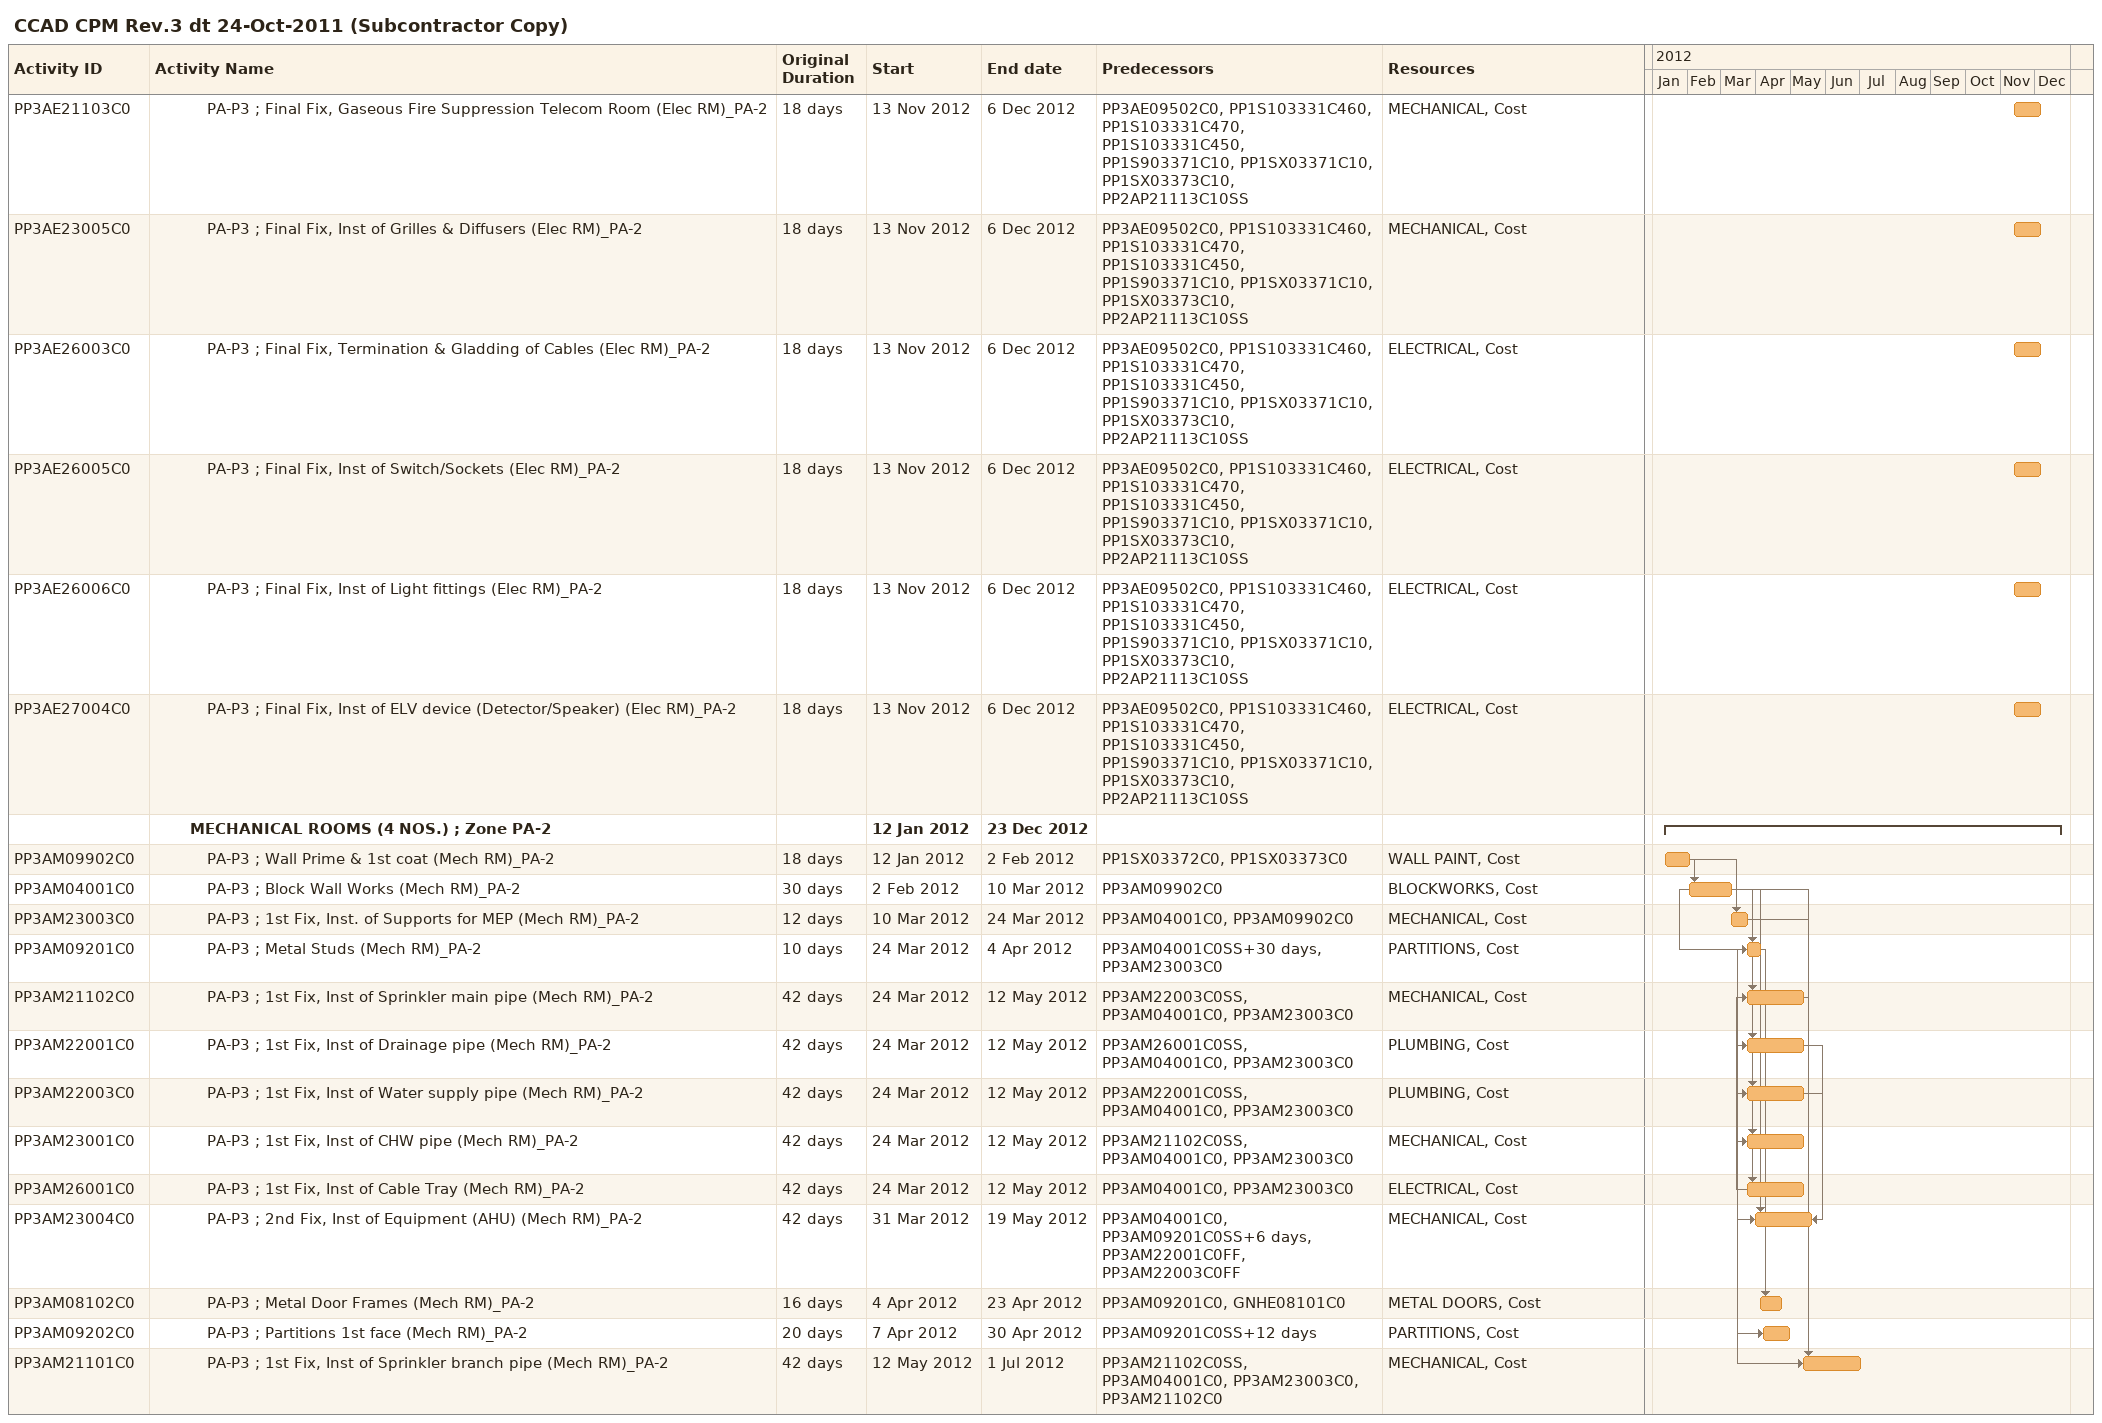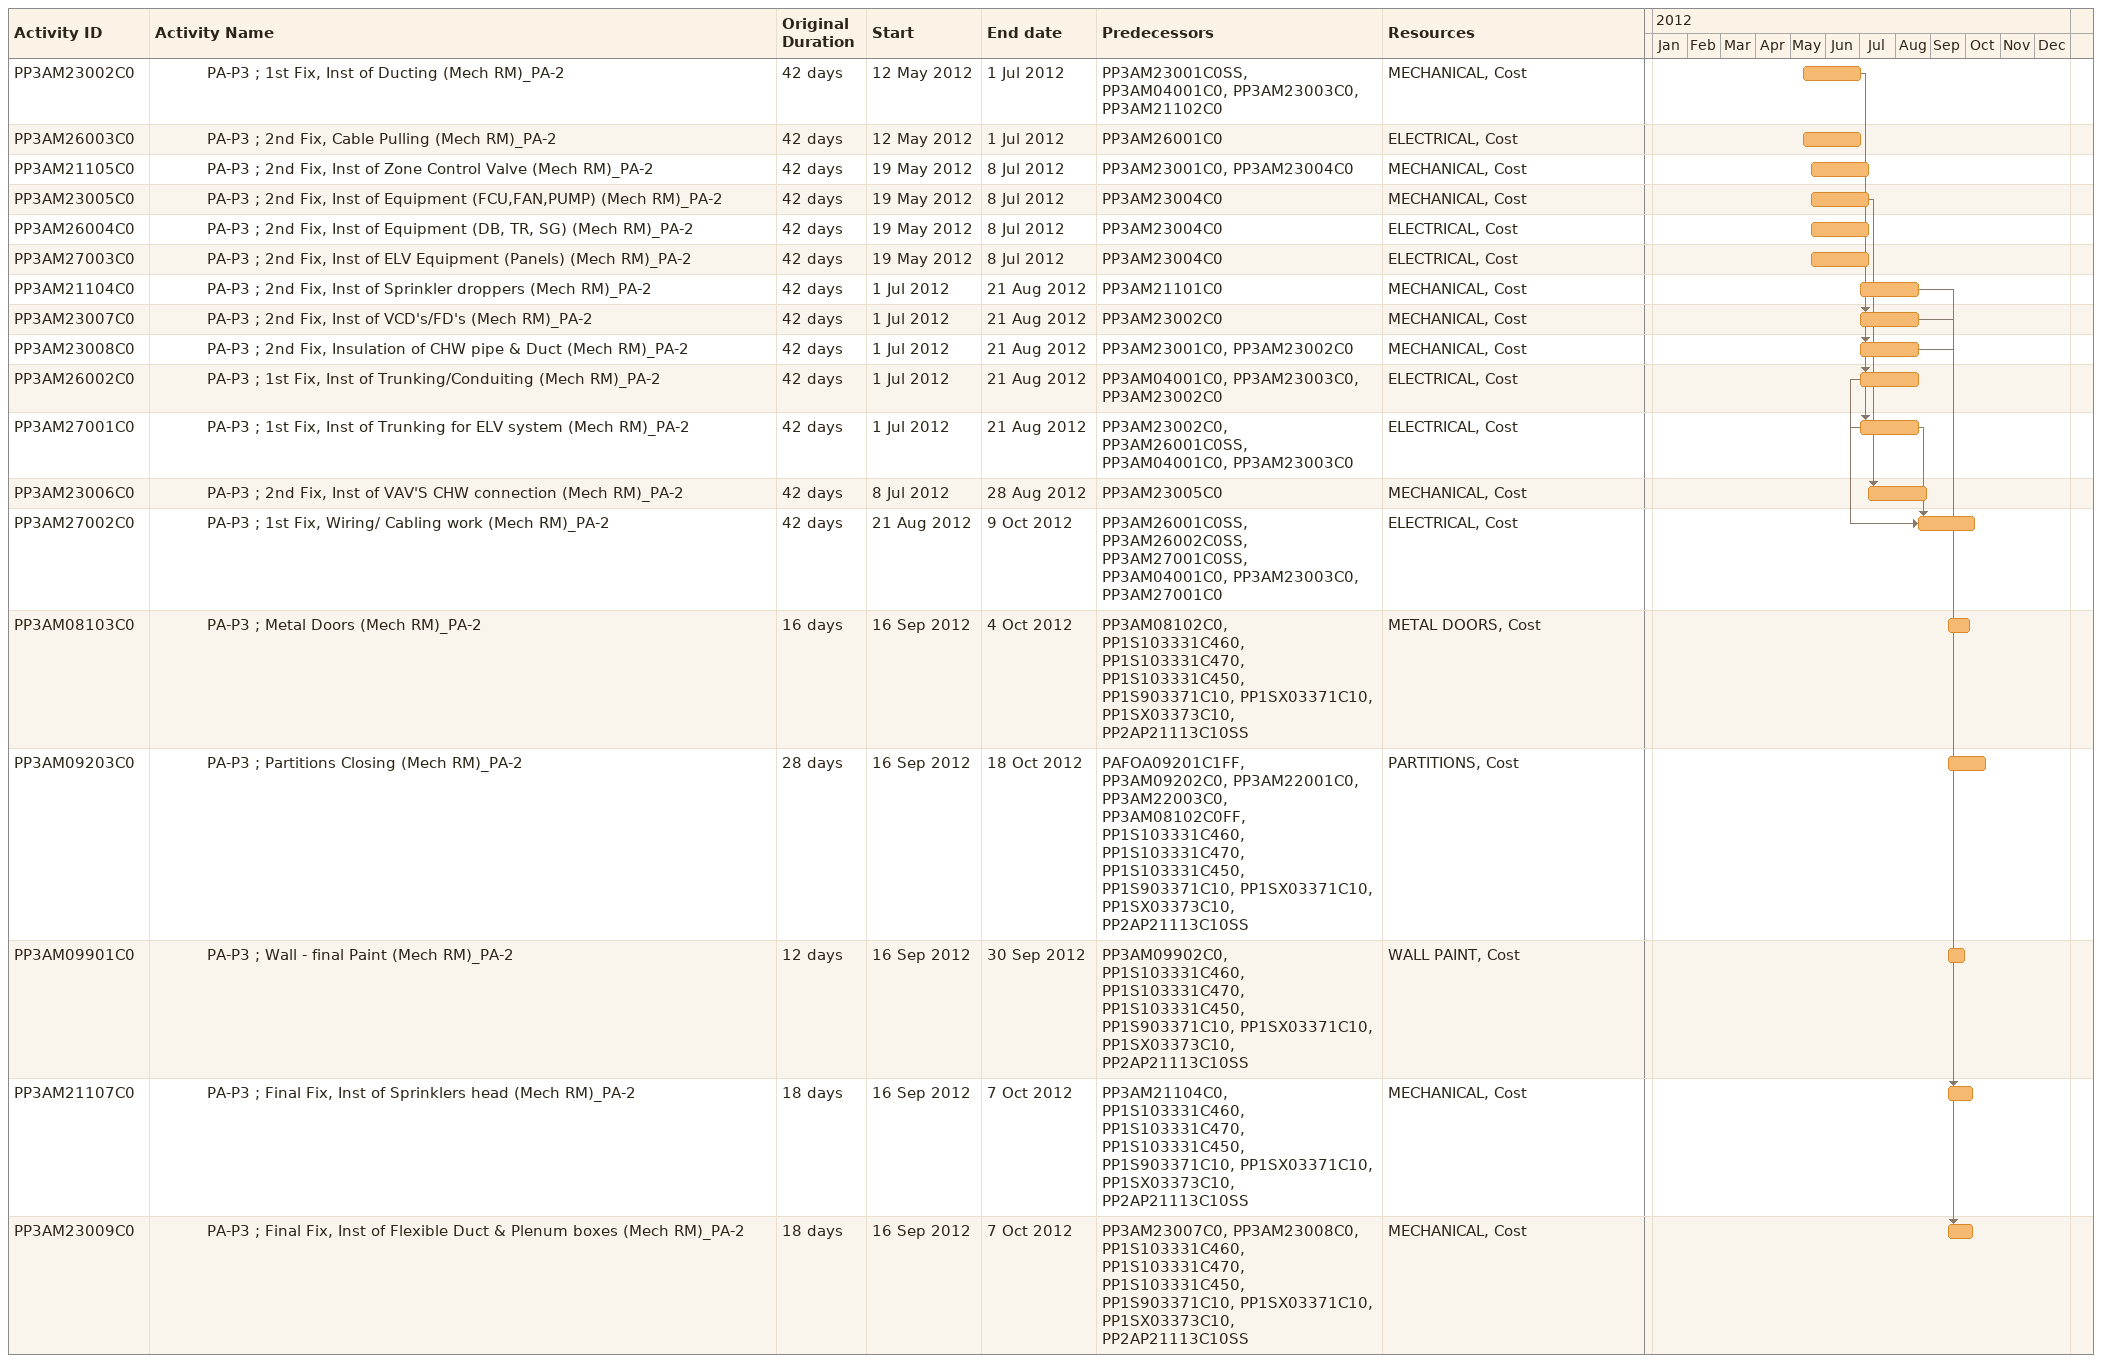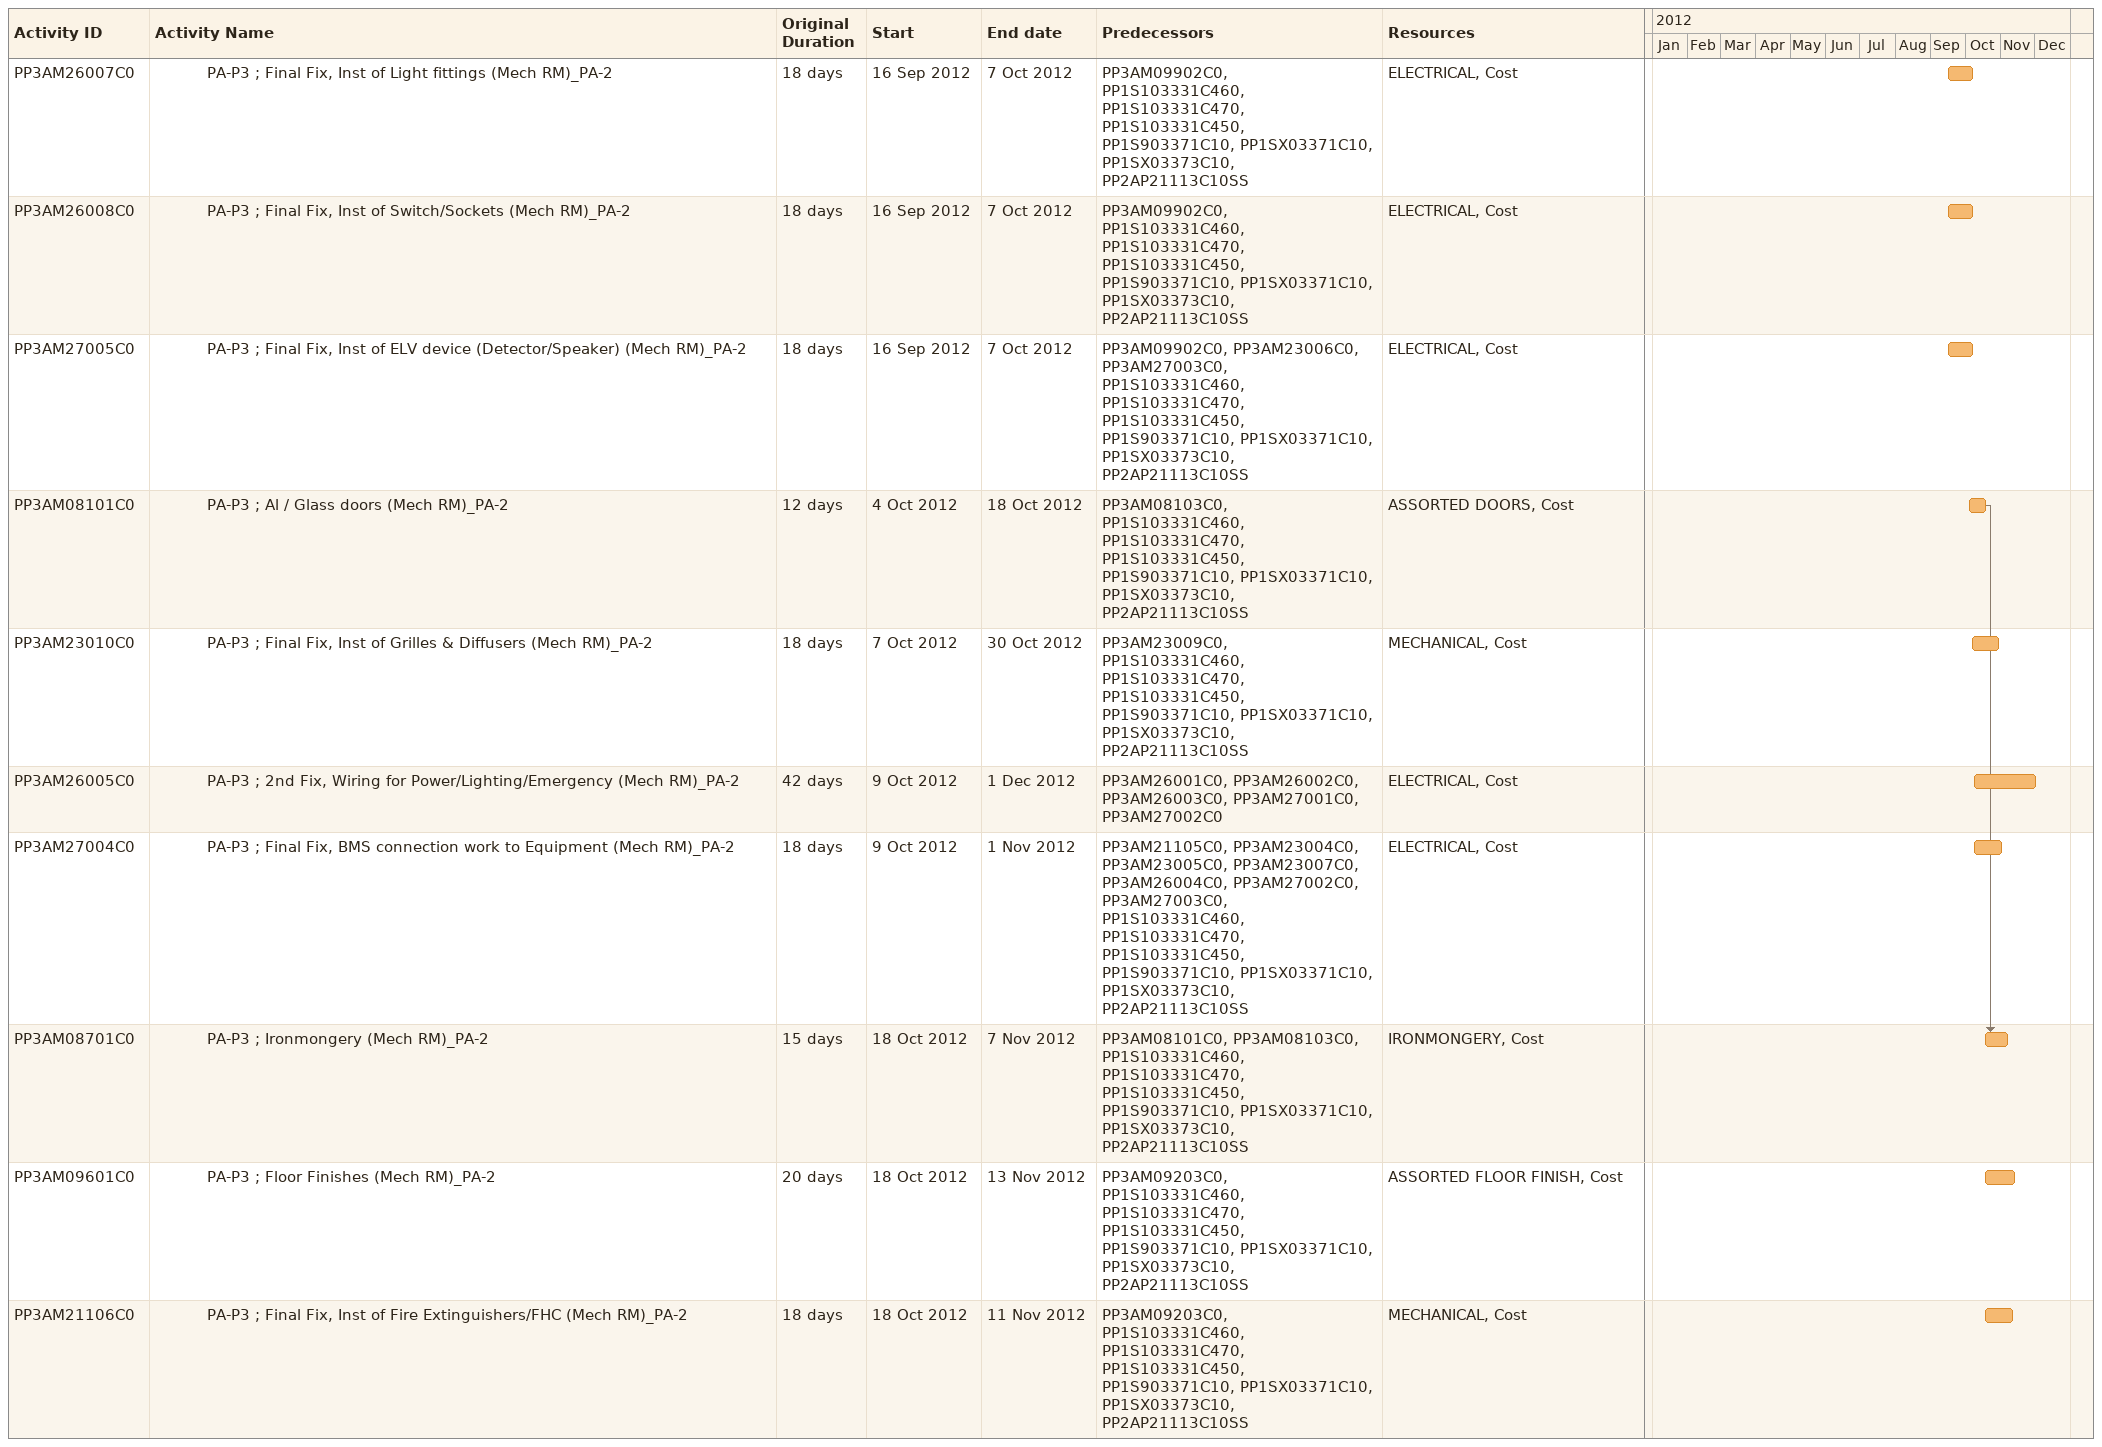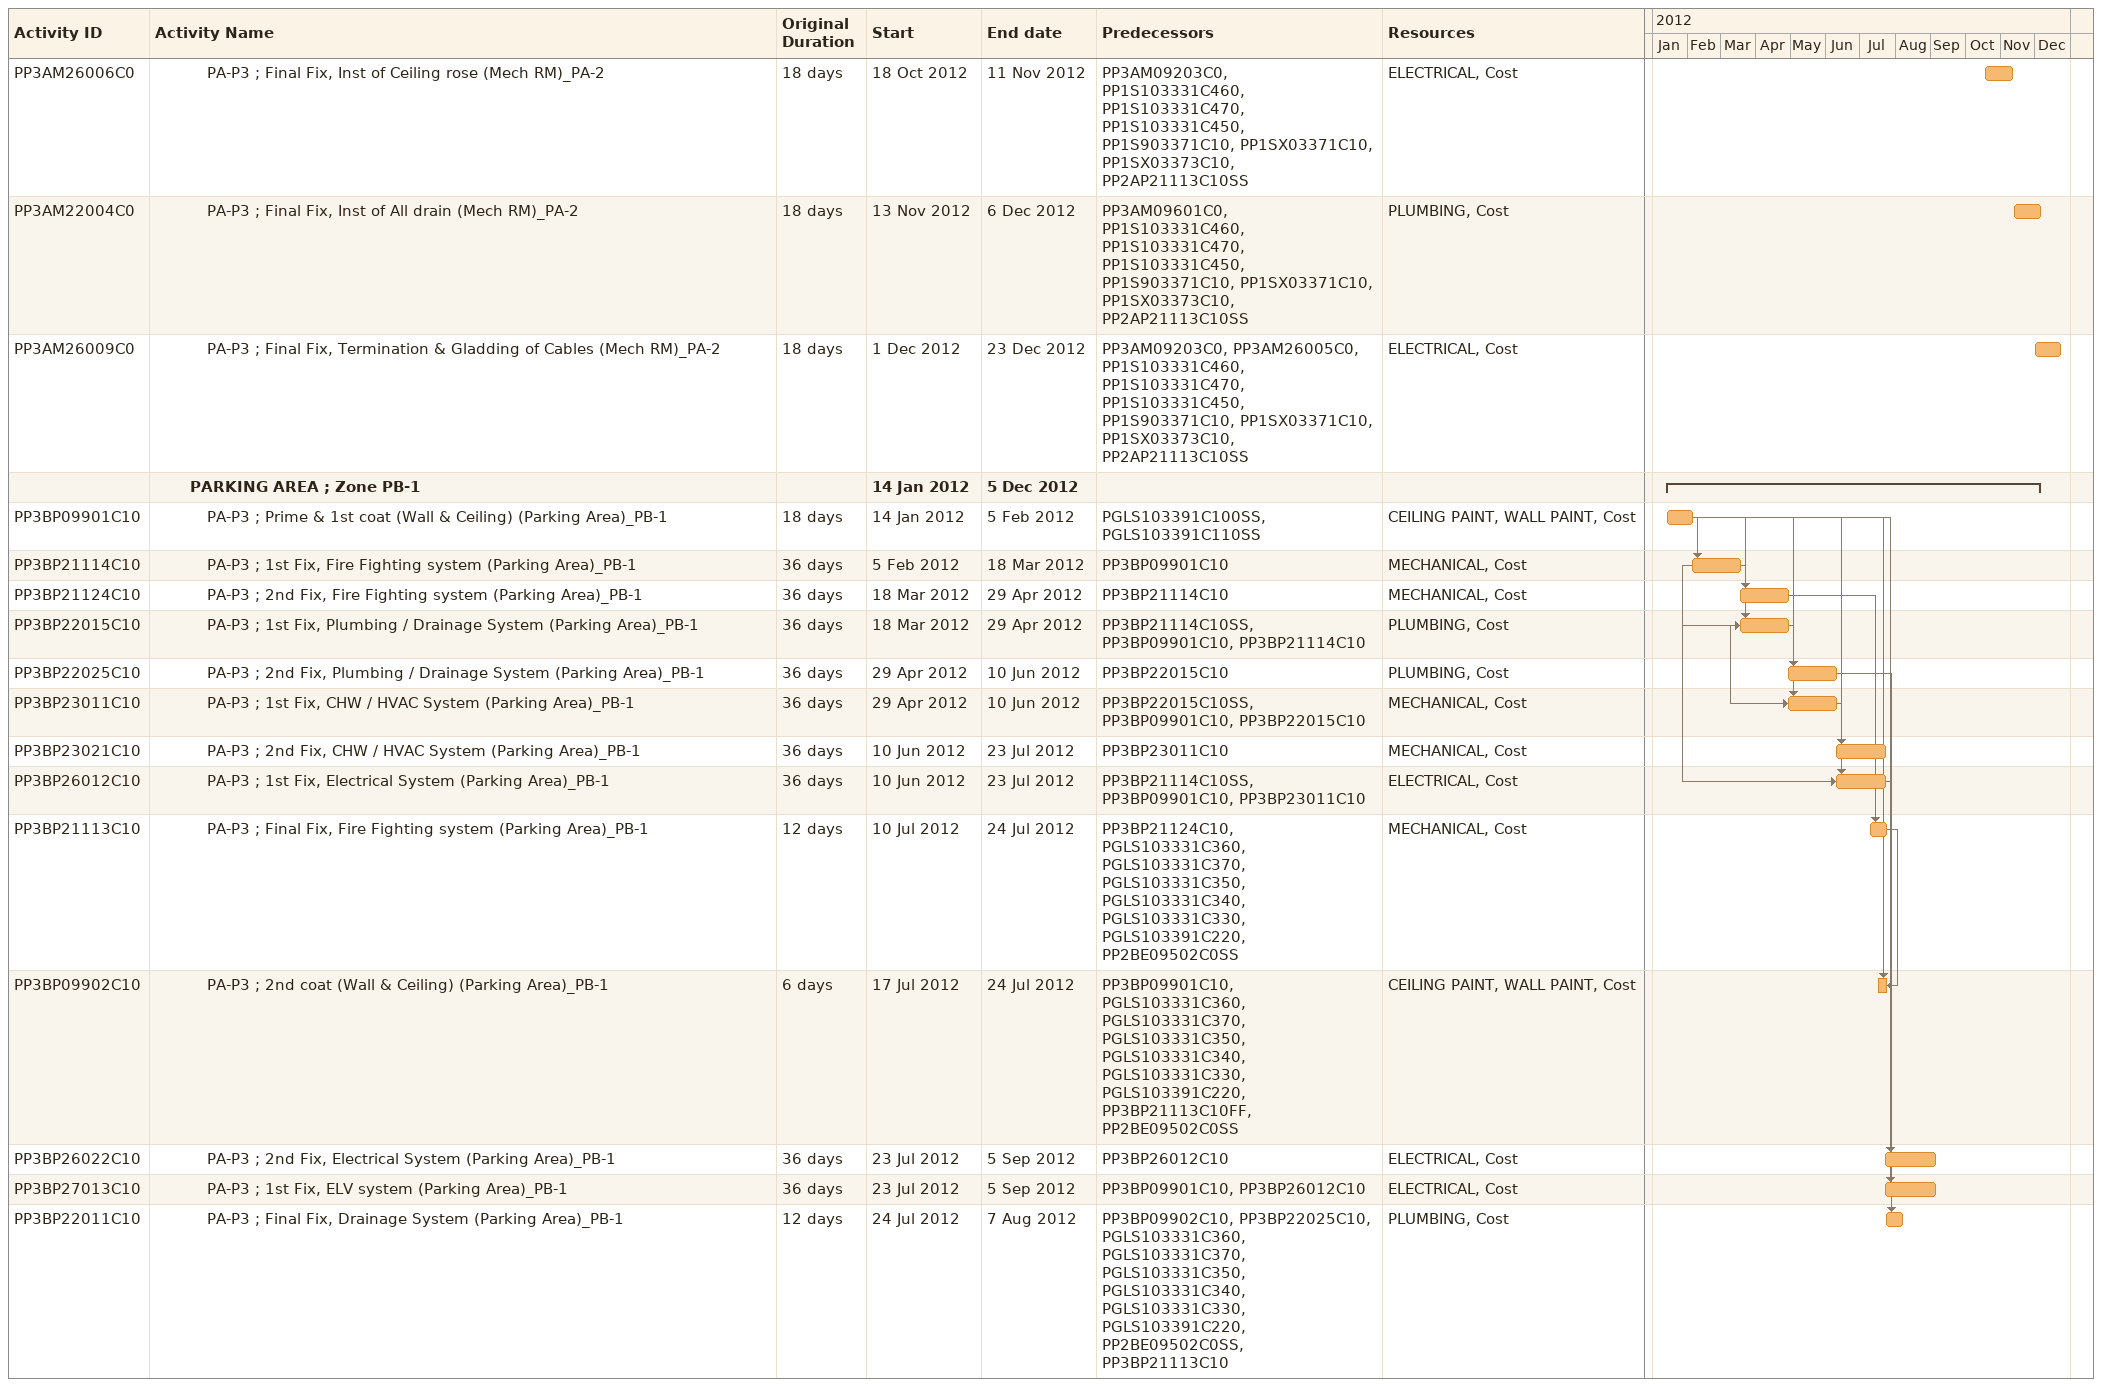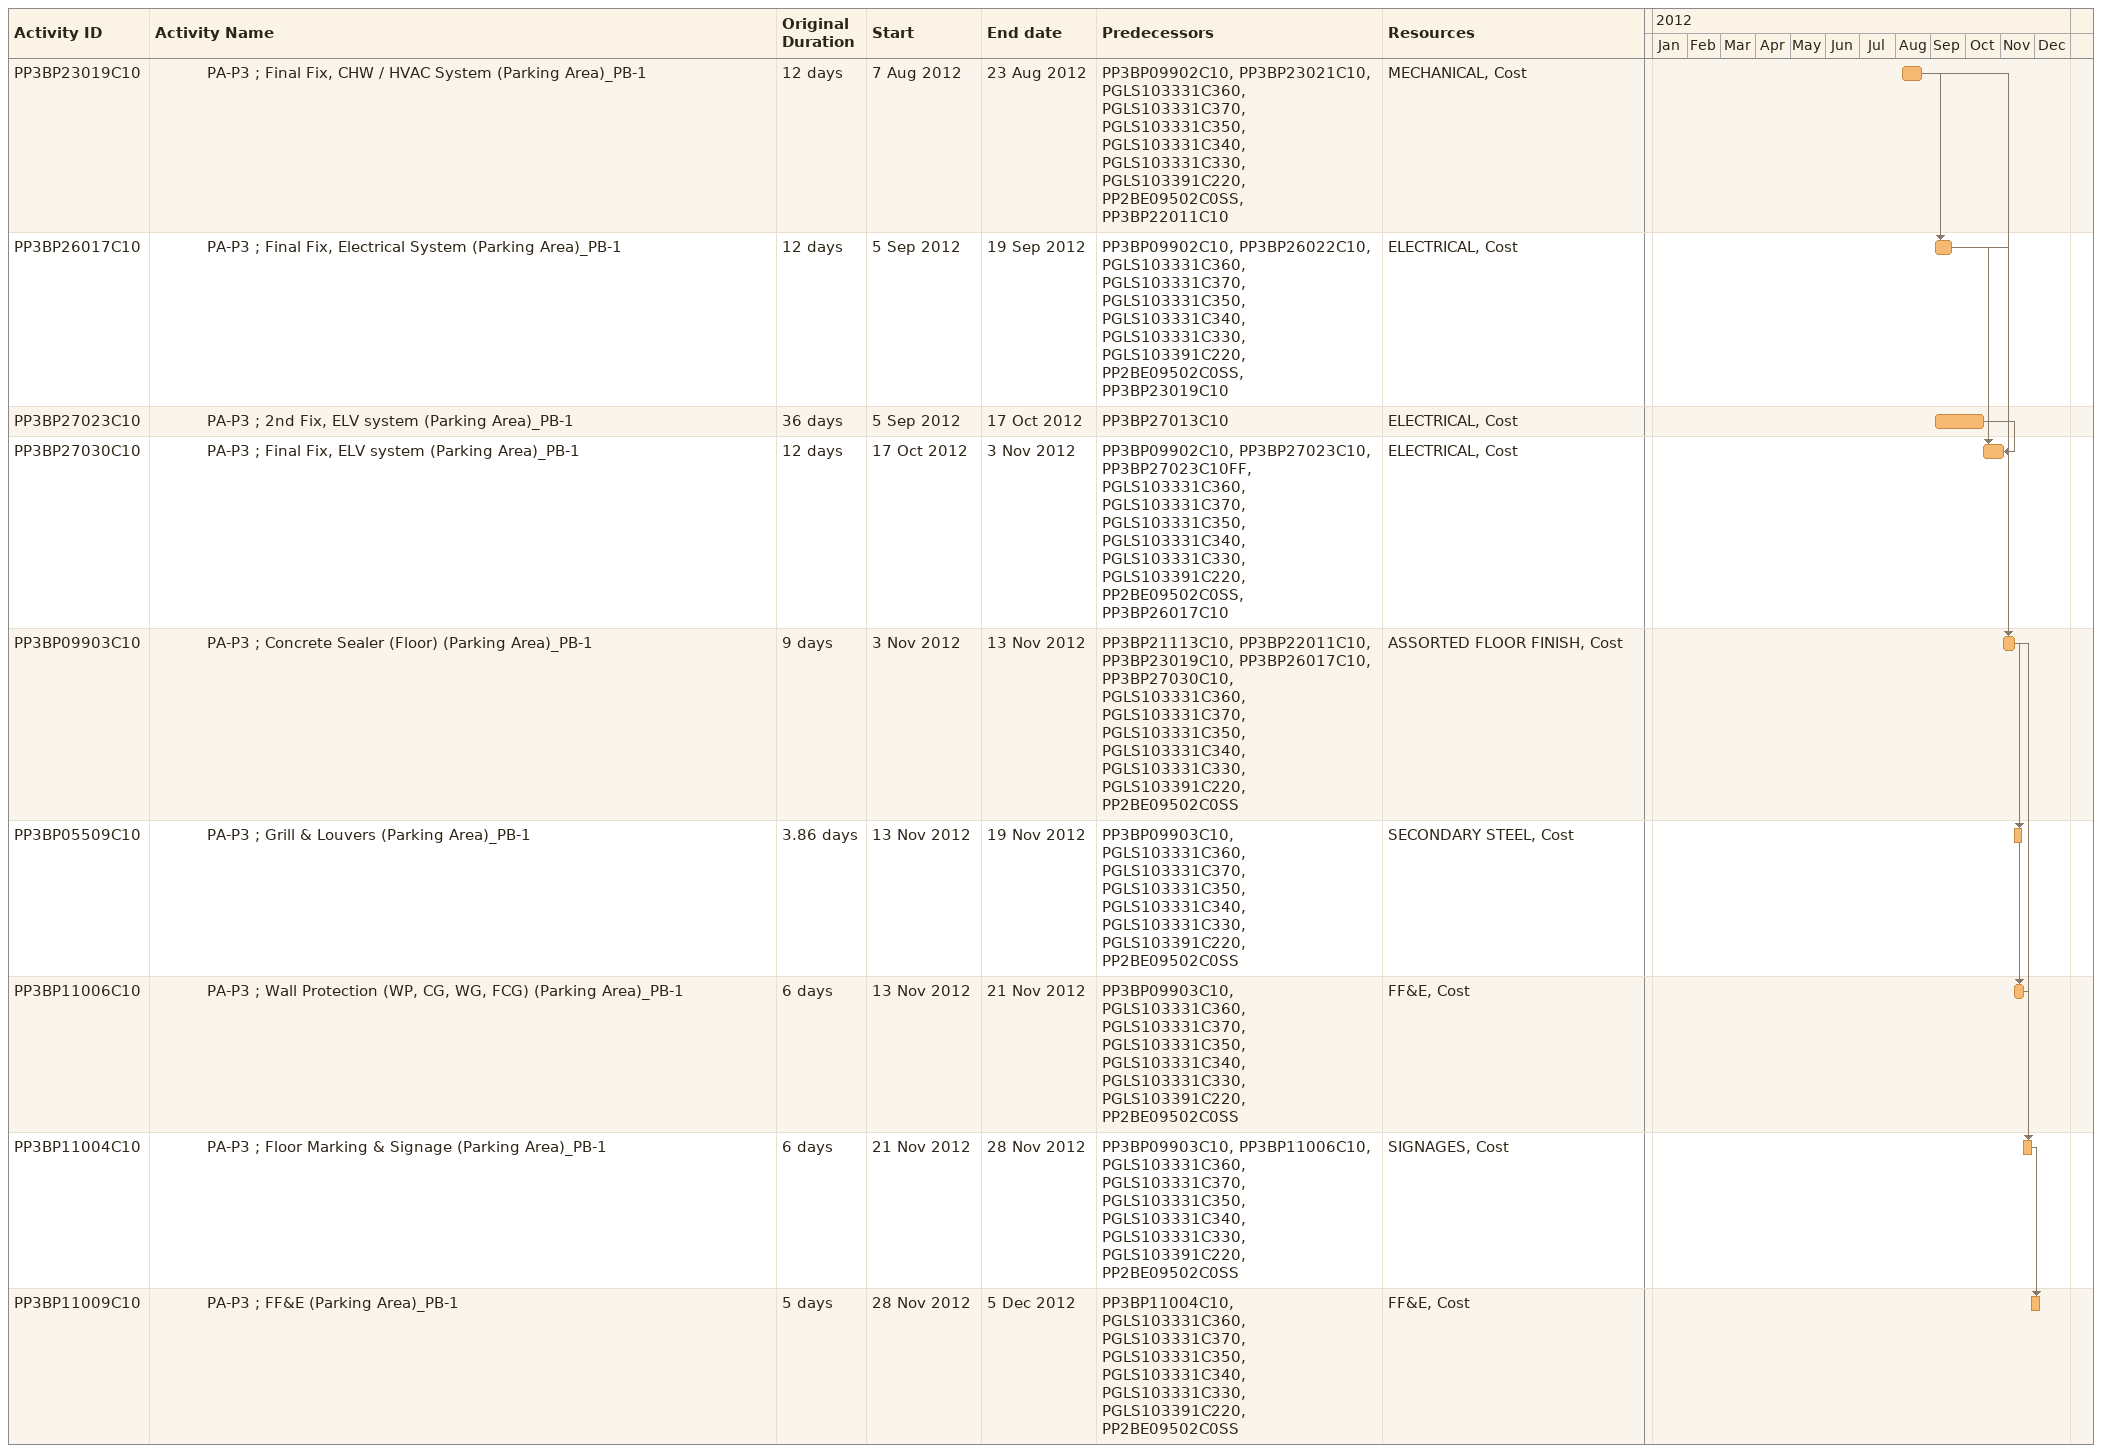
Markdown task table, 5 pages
CCAD CPM Rev.3 dt 24-Oct-2011 (Subcontractor Copy)

| ID | Level | Task | Original duration | Start | Finish | Predecessors | Resources |
|---|---|---|---|---|---|---|---|
| PP3AE21103C0 | 4 | PA-P3 ; Final Fix, Gaseous Fire Suppression Telecom Room (Elec RM)_PA-2 | 18d | 2012-11-13 | 2012-12-06 | PP3AE09502C0, PP1S103331C460, PP1S103331C470, PP1S103331C450, PP1S903371C10, PP1SX03371C10, PP1SX03373C10, PP2AP21113C10SS | MECHANICAL, Cost |
| PP3AE23005C0 | 4 | PA-P3 ; Final Fix, Inst of Grilles & Diffusers (Elec RM)_PA-2 | 18d | 2012-11-13 | 2012-12-06 | PP3AE09502C0, PP1S103331C460, PP1S103331C470, PP1S103331C450, PP1S903371C10, PP1SX03371C10, PP1SX03373C10, PP2AP21113C10SS | MECHANICAL, Cost |
| PP3AE26003C0 | 4 | PA-P3 ; Final Fix, Termination & Gladding of Cables (Elec RM)_PA-2 | 18d | 2012-11-13 | 2012-12-06 | PP3AE09502C0, PP1S103331C460, PP1S103331C470, PP1S103331C450, PP1S903371C10, PP1SX03371C10, PP1SX03373C10, PP2AP21113C10SS | ELECTRICAL, Cost |
| PP3AE26005C0 | 4 | PA-P3 ; Final Fix, Inst of Switch/Sockets (Elec RM)_PA-2 | 18d | 2012-11-13 | 2012-12-06 | PP3AE09502C0, PP1S103331C460, PP1S103331C470, PP1S103331C450, PP1S903371C10, PP1SX03371C10, PP1SX03373C10, PP2AP21113C10SS | ELECTRICAL, Cost |
| PP3AE26006C0 | 4 | PA-P3 ; Final Fix, Inst of Light fittings (Elec RM)_PA-2 | 18d | 2012-11-13 | 2012-12-06 | PP3AE09502C0, PP1S103331C460, PP1S103331C470, PP1S103331C450, PP1S903371C10, PP1SX03371C10, PP1SX03373C10, PP2AP21113C10SS | ELECTRICAL, Cost |
| PP3AE27004C0 | 4 | PA-P3 ; Final Fix, Inst of ELV device (Detector/Speaker) (Elec RM)_PA-2 | 18d | 2012-11-13 | 2012-12-06 | PP3AE09502C0, PP1S103331C460, PP1S103331C470, PP1S103331C450, PP1S903371C10, PP1SX03371C10, PP1SX03373C10, PP2AP21113C10SS | ELECTRICAL, Cost |
|  | 3 | **MECHANICAL ROOMS (4 NOS.) ; Zone PA-2** |  | 2012-01-12 | 2012-12-23 |  |  |
| PP3AM09902C0 | 4 | PA-P3 ; Wall Prime & 1st coat (Mech RM)_PA-2 | 18d | 2012-01-12 | 2012-02-02 | PP1SX03372C0, PP1SX03373C0 | WALL PAINT, Cost |
| PP3AM04001C0 | 4 | PA-P3 ; Block Wall Works (Mech RM)_PA-2 | 30d | 2012-02-02 | 2012-03-10 | PP3AM09902C0 | BLOCKWORKS, Cost |
| PP3AM23003C0 | 4 | PA-P3 ; 1st Fix, Inst. of Supports for MEP (Mech RM)_PA-2 | 12d | 2012-03-10 | 2012-03-24 | PP3AM04001C0, PP3AM09902C0 | MECHANICAL, Cost |
| PP3AM09201C0 | 4 | PA-P3 ; Metal Studs (Mech RM)_PA-2 | 10d | 2012-03-24 | 2012-04-04 | PP3AM04001C0SS+30d, PP3AM23003C0 | PARTITIONS, Cost |
| PP3AM21102C0 | 4 | PA-P3 ; 1st Fix, Inst of Sprinkler main pipe (Mech RM)_PA-2 | 42d | 2012-03-24 | 2012-05-12 | PP3AM22003C0SS, PP3AM04001C0, PP3AM23003C0 | MECHANICAL, Cost |
| PP3AM22001C0 | 4 | PA-P3 ; 1st Fix, Inst of Drainage pipe (Mech RM)_PA-2 | 42d | 2012-03-24 | 2012-05-12 | PP3AM26001C0SS, PP3AM04001C0, PP3AM23003C0 | PLUMBING, Cost |
| PP3AM22003C0 | 4 | PA-P3 ; 1st Fix, Inst of Water supply pipe (Mech RM)_PA-2 | 42d | 2012-03-24 | 2012-05-12 | PP3AM22001C0SS, PP3AM04001C0, PP3AM23003C0 | PLUMBING, Cost |
| PP3AM23001C0 | 4 | PA-P3 ; 1st Fix, Inst of CHW pipe (Mech RM)_PA-2 | 42d | 2012-03-24 | 2012-05-12 | PP3AM21102C0SS, PP3AM04001C0, PP3AM23003C0 | MECHANICAL, Cost |
| PP3AM26001C0 | 4 | PA-P3 ; 1st Fix, Inst of Cable Tray (Mech RM)_PA-2 | 42d | 2012-03-24 | 2012-05-12 | PP3AM04001C0, PP3AM23003C0 | ELECTRICAL, Cost |
| PP3AM23004C0 | 4 | PA-P3 ; 2nd Fix, Inst of Equipment (AHU) (Mech RM)_PA-2 | 42d | 2012-03-31 | 2012-05-19 | PP3AM04001C0, PP3AM09201C0SS+6d, PP3AM22001C0FF, PP3AM22003C0FF | MECHANICAL, Cost |
| PP3AM08102C0 | 4 | PA-P3 ; Metal Door Frames (Mech RM)_PA-2 | 16d | 2012-04-04 | 2012-04-23 | PP3AM09201C0, GNHE08101C0 | METAL DOORS, Cost |
| PP3AM09202C0 | 4 | PA-P3 ; Partitions 1st face (Mech RM)_PA-2 | 20d | 2012-04-07 | 2012-04-30 | PP3AM09201C0SS+12d | PARTITIONS, Cost |
| PP3AM21101C0 | 4 | PA-P3 ; 1st Fix, Inst of Sprinkler branch pipe (Mech RM)_PA-2 | 42d | 2012-05-12 | 2012-07-01 | PP3AM21102C0SS, PP3AM04001C0, PP3AM23003C0, PP3AM21102C0 | MECHANICAL, Cost |
| PP3AM23002C0 | 4 | PA-P3 ; 1st Fix, Inst of Ducting (Mech RM)_PA-2 | 42d | 2012-05-12 | 2012-07-01 | PP3AM23001C0SS, PP3AM04001C0, PP3AM23003C0, PP3AM21102C0 | MECHANICAL, Cost |
| PP3AM26003C0 | 4 | PA-P3 ; 2nd Fix, Cable Pulling (Mech RM)_PA-2 | 42d | 2012-05-12 | 2012-07-01 | PP3AM26001C0 | ELECTRICAL, Cost |
| PP3AM21105C0 | 4 | PA-P3 ; 2nd Fix, Inst of Zone Control Valve (Mech RM)_PA-2 | 42d | 2012-05-19 | 2012-07-08 | PP3AM23001C0, PP3AM23004C0 | MECHANICAL, Cost |
| PP3AM23005C0 | 4 | PA-P3 ; 2nd Fix, Inst of Equipment (FCU,FAN,PUMP) (Mech RM)_PA-2 | 42d | 2012-05-19 | 2012-07-08 | PP3AM23004C0 | MECHANICAL, Cost |
| PP3AM26004C0 | 4 | PA-P3 ; 2nd Fix, Inst of Equipment (DB, TR, SG) (Mech RM)_PA-2 | 42d | 2012-05-19 | 2012-07-08 | PP3AM23004C0 | ELECTRICAL, Cost |
| PP3AM27003C0 | 4 | PA-P3 ; 2nd Fix, Inst of ELV Equipment (Panels) (Mech RM)_PA-2 | 42d | 2012-05-19 | 2012-07-08 | PP3AM23004C0 | ELECTRICAL, Cost |
| PP3AM21104C0 | 4 | PA-P3 ; 2nd Fix, Inst of Sprinkler droppers (Mech RM)_PA-2 | 42d | 2012-07-01 | 2012-08-21 | PP3AM21101C0 | MECHANICAL, Cost |
| PP3AM23007C0 | 4 | PA-P3 ; 2nd Fix, Inst of VCD's/FD's (Mech RM)_PA-2 | 42d | 2012-07-01 | 2012-08-21 | PP3AM23002C0 | MECHANICAL, Cost |
| PP3AM23008C0 | 4 | PA-P3 ; 2nd Fix, Insulation of CHW pipe & Duct (Mech RM)_PA-2 | 42d | 2012-07-01 | 2012-08-21 | PP3AM23001C0, PP3AM23002C0 | MECHANICAL, Cost |
| PP3AM26002C0 | 4 | PA-P3 ; 1st Fix, Inst of Trunking/Conduiting (Mech RM)_PA-2 | 42d | 2012-07-01 | 2012-08-21 | PP3AM04001C0, PP3AM23003C0, PP3AM23002C0 | ELECTRICAL, Cost |
| PP3AM27001C0 | 4 | PA-P3 ; 1st Fix, Inst of Trunking for ELV system (Mech RM)_PA-2 | 42d | 2012-07-01 | 2012-08-21 | PP3AM23002C0, PP3AM26001C0SS, PP3AM04001C0, PP3AM23003C0 | ELECTRICAL, Cost |
| PP3AM23006C0 | 4 | PA-P3 ; 2nd Fix, Inst of VAV'S CHW connection (Mech RM)_PA-2 | 42d | 2012-07-08 | 2012-08-28 | PP3AM23005C0 | MECHANICAL, Cost |
| PP3AM27002C0 | 4 | PA-P3 ; 1st Fix, Wiring/ Cabling work (Mech RM)_PA-2 | 42d | 2012-08-21 | 2012-10-09 | PP3AM26001C0SS, PP3AM26002C0SS, PP3AM27001C0SS, PP3AM04001C0, PP3AM23003C0, PP3AM27001C0 | ELECTRICAL, Cost |
| PP3AM08103C0 | 4 | PA-P3 ; Metal Doors (Mech RM)_PA-2 | 16d | 2012-09-16 | 2012-10-04 | PP3AM08102C0, PP1S103331C460, PP1S103331C470, PP1S103331C450, PP1S903371C10, PP1SX03371C10, PP1SX03373C10, PP2AP21113C10SS | METAL DOORS, Cost |
| PP3AM09203C0 | 4 | PA-P3 ; Partitions Closing (Mech RM)_PA-2 | 28d | 2012-09-16 | 2012-10-18 | PAFOA09201C1FF, PP3AM09202C0, PP3AM22001C0, PP3AM22003C0, PP3AM08102C0FF, PP1S103331C460, PP1S103331C470, PP1S103331C450, PP1S903371C10, PP1SX03371C10, PP1SX03373C10, PP2AP21113C10SS | PARTITIONS, Cost |
| PP3AM09901C0 | 4 | PA-P3 ; Wall - final Paint (Mech RM)_PA-2 | 12d | 2012-09-16 | 2012-09-30 | PP3AM09902C0, PP1S103331C460, PP1S103331C470, PP1S103331C450, PP1S903371C10, PP1SX03371C10, PP1SX03373C10, PP2AP21113C10SS | WALL PAINT, Cost |
| PP3AM21107C0 | 4 | PA-P3 ; Final Fix, Inst of Sprinklers head (Mech RM)_PA-2 | 18d | 2012-09-16 | 2012-10-07 | PP3AM21104C0, PP1S103331C460, PP1S103331C470, PP1S103331C450, PP1S903371C10, PP1SX03371C10, PP1SX03373C10, PP2AP21113C10SS | MECHANICAL, Cost |
| PP3AM23009C0 | 4 | PA-P3 ; Final Fix, Inst of Flexible Duct & Plenum boxes (Mech RM)_PA-2 | 18d | 2012-09-16 | 2012-10-07 | PP3AM23007C0, PP3AM23008C0, PP1S103331C460, PP1S103331C470, PP1S103331C450, PP1S903371C10, PP1SX03371C10, PP1SX03373C10, PP2AP21113C10SS | MECHANICAL, Cost |
| PP3AM26007C0 | 4 | PA-P3 ; Final Fix, Inst of Light fittings (Mech RM)_PA-2 | 18d | 2012-09-16 | 2012-10-07 | PP3AM09902C0, PP1S103331C460, PP1S103331C470, PP1S103331C450, PP1S903371C10, PP1SX03371C10, PP1SX03373C10, PP2AP21113C10SS | ELECTRICAL, Cost |
| PP3AM26008C0 | 4 | PA-P3 ; Final Fix, Inst of Switch/Sockets (Mech RM)_PA-2 | 18d | 2012-09-16 | 2012-10-07 | PP3AM09902C0, PP1S103331C460, PP1S103331C470, PP1S103331C450, PP1S903371C10, PP1SX03371C10, PP1SX03373C10, PP2AP21113C10SS | ELECTRICAL, Cost |
| PP3AM27005C0 | 4 | PA-P3 ; Final Fix, Inst of ELV device (Detector/Speaker) (Mech RM)_PA-2 | 18d | 2012-09-16 | 2012-10-07 | PP3AM09902C0, PP3AM23006C0, PP3AM27003C0, PP1S103331C460, PP1S103331C470, PP1S103331C450, PP1S903371C10, PP1SX03371C10, PP1SX03373C10, PP2AP21113C10SS | ELECTRICAL, Cost |
| PP3AM08101C0 | 4 | PA-P3 ; Al / Glass doors (Mech RM)_PA-2 | 12d | 2012-10-04 | 2012-10-18 | PP3AM08103C0, PP1S103331C460, PP1S103331C470, PP1S103331C450, PP1S903371C10, PP1SX03371C10, PP1SX03373C10, PP2AP21113C10SS | ASSORTED DOORS, Cost |
| PP3AM23010C0 | 4 | PA-P3 ; Final Fix, Inst of Grilles & Diffusers (Mech RM)_PA-2 | 18d | 2012-10-07 | 2012-10-30 | PP3AM23009C0, PP1S103331C460, PP1S103331C470, PP1S103331C450, PP1S903371C10, PP1SX03371C10, PP1SX03373C10, PP2AP21113C10SS | MECHANICAL, Cost |
| PP3AM26005C0 | 4 | PA-P3 ; 2nd Fix, Wiring for Power/Lighting/Emergency (Mech RM)_PA-2 | 42d | 2012-10-09 | 2012-12-01 | PP3AM26001C0, PP3AM26002C0, PP3AM26003C0, PP3AM27001C0, PP3AM27002C0 | ELECTRICAL, Cost |
| PP3AM27004C0 | 4 | PA-P3 ; Final Fix, BMS connection work to Equipment (Mech RM)_PA-2 | 18d | 2012-10-09 | 2012-11-01 | PP3AM21105C0, PP3AM23004C0, PP3AM23005C0, PP3AM23007C0, PP3AM26004C0, PP3AM27002C0, PP3AM27003C0, PP1S103331C460, PP1S103331C470, PP1S103331C450, PP1S903371C10, PP1SX03371C10, PP1SX03373C10, PP2AP21113C10SS | ELECTRICAL, Cost |
| PP3AM08701C0 | 4 | PA-P3 ; Ironmongery (Mech RM)_PA-2 | 15d | 2012-10-18 | 2012-11-07 | PP3AM08101C0, PP3AM08103C0, PP1S103331C460, PP1S103331C470, PP1S103331C450, PP1S903371C10, PP1SX03371C10, PP1SX03373C10, PP2AP21113C10SS | IRONMONGERY, Cost |
| PP3AM09601C0 | 4 | PA-P3 ; Floor Finishes (Mech RM)_PA-2 | 20d | 2012-10-18 | 2012-11-13 | PP3AM09203C0, PP1S103331C460, PP1S103331C470, PP1S103331C450, PP1S903371C10, PP1SX03371C10, PP1SX03373C10, PP2AP21113C10SS | ASSORTED FLOOR FINISH, Cost |
| PP3AM21106C0 | 4 | PA-P3 ; Final Fix, Inst of Fire Extinguishers/FHC (Mech RM)_PA-2 | 18d | 2012-10-18 | 2012-11-11 | PP3AM09203C0, PP1S103331C460, PP1S103331C470, PP1S103331C450, PP1S903371C10, PP1SX03371C10, PP1SX03373C10, PP2AP21113C10SS | MECHANICAL, Cost |
| PP3AM26006C0 | 4 | PA-P3 ; Final Fix, Inst of Ceiling rose (Mech RM)_PA-2 | 18d | 2012-10-18 | 2012-11-11 | PP3AM09203C0, PP1S103331C460, PP1S103331C470, PP1S103331C450, PP1S903371C10, PP1SX03371C10, PP1SX03373C10, PP2AP21113C10SS | ELECTRICAL, Cost |
| PP3AM22004C0 | 4 | PA-P3 ; Final Fix, Inst of All drain (Mech RM)_PA-2 | 18d | 2012-11-13 | 2012-12-06 | PP3AM09601C0, PP1S103331C460, PP1S103331C470, PP1S103331C450, PP1S903371C10, PP1SX03371C10, PP1SX03373C10, PP2AP21113C10SS | PLUMBING, Cost |
| PP3AM26009C0 | 4 | PA-P3 ; Final Fix, Termination & Gladding of Cables (Mech RM)_PA-2 | 18d | 2012-12-01 | 2012-12-23 | PP3AM09203C0, PP3AM26005C0, PP1S103331C460, PP1S103331C470, PP1S103331C450, PP1S903371C10, PP1SX03371C10, PP1SX03373C10, PP2AP21113C10SS | ELECTRICAL, Cost |
|  | 3 | **PARKING AREA ; Zone PB-1** |  | 2012-01-14 | 2012-12-05 |  |  |
| PP3BP09901C10 | 4 | PA-P3 ; Prime & 1st coat (Wall & Ceiling) (Parking Area)_PB-1 | 18d | 2012-01-14 | 2012-02-05 | PGLS103391C100SS, PGLS103391C110SS | CEILING PAINT, WALL PAINT, Cost |
| PP3BP21114C10 | 4 | PA-P3 ; 1st Fix, Fire Fighting system (Parking Area)_PB-1 | 36d | 2012-02-05 | 2012-03-18 | PP3BP09901C10 | MECHANICAL, Cost |
| PP3BP21124C10 | 4 | PA-P3 ; 2nd Fix, Fire Fighting system (Parking Area)_PB-1 | 36d | 2012-03-18 | 2012-04-29 | PP3BP21114C10 | MECHANICAL, Cost |
| PP3BP22015C10 | 4 | PA-P3 ; 1st Fix, Plumbing / Drainage System (Parking Area)_PB-1 | 36d | 2012-03-18 | 2012-04-29 | PP3BP21114C10SS, PP3BP09901C10, PP3BP21114C10 | PLUMBING, Cost |
| PP3BP22025C10 | 4 | PA-P3 ; 2nd Fix, Plumbing / Drainage System (Parking Area)_PB-1 | 36d | 2012-04-29 | 2012-06-10 | PP3BP22015C10 | PLUMBING, Cost |
| PP3BP23011C10 | 4 | PA-P3 ; 1st Fix, CHW / HVAC System (Parking Area)_PB-1 | 36d | 2012-04-29 | 2012-06-10 | PP3BP22015C10SS, PP3BP09901C10, PP3BP22015C10 | MECHANICAL, Cost |
| PP3BP23021C10 | 4 | PA-P3 ; 2nd Fix, CHW / HVAC System (Parking Area)_PB-1 | 36d | 2012-06-10 | 2012-07-23 | PP3BP23011C10 | MECHANICAL, Cost |
| PP3BP26012C10 | 4 | PA-P3 ; 1st Fix, Electrical System (Parking Area)_PB-1 | 36d | 2012-06-10 | 2012-07-23 | PP3BP21114C10SS, PP3BP09901C10, PP3BP23011C10 | ELECTRICAL, Cost |
| PP3BP21113C10 | 4 | PA-P3 ; Final Fix, Fire Fighting system (Parking Area)_PB-1 | 12d | 2012-07-10 | 2012-07-24 | PP3BP21124C10, PGLS103331C360, PGLS103331C370, PGLS103331C350, PGLS103331C340, PGLS103331C330, PGLS103391C220, PP2BE09502C0SS | MECHANICAL, Cost |
| PP3BP09902C10 | 4 | PA-P3 ; 2nd coat (Wall & Ceiling) (Parking Area)_PB-1 | 6d | 2012-07-17 | 2012-07-24 | PP3BP09901C10, PGLS103331C360, PGLS103331C370, PGLS103331C350, PGLS103331C340, PGLS103331C330, PGLS103391C220, PP3BP21113C10FF, PP2BE09502C0SS | CEILING PAINT, WALL PAINT, Cost |
| PP3BP26022C10 | 4 | PA-P3 ; 2nd Fix, Electrical System (Parking Area)_PB-1 | 36d | 2012-07-23 | 2012-09-05 | PP3BP26012C10 | ELECTRICAL, Cost |
| PP3BP27013C10 | 4 | PA-P3 ; 1st Fix, ELV system (Parking Area)_PB-1 | 36d | 2012-07-23 | 2012-09-05 | PP3BP09901C10, PP3BP26012C10 | ELECTRICAL, Cost |
| PP3BP22011C10 | 4 | PA-P3 ; Final Fix, Drainage System (Parking Area)_PB-1 | 12d | 2012-07-24 | 2012-08-07 | PP3BP09902C10, PP3BP22025C10, PGLS103331C360, PGLS103331C370, PGLS103331C350, PGLS103331C340, PGLS103331C330, PGLS103391C220, PP2BE09502C0SS, PP3BP21113C10 | PLUMBING, Cost |
| PP3BP23019C10 | 4 | PA-P3 ; Final Fix, CHW / HVAC System (Parking Area)_PB-1 | 12d | 2012-08-07 | 2012-08-23 | PP3BP09902C10, PP3BP23021C10, PGLS103331C360, PGLS103331C370, PGLS103331C350, PGLS103331C340, PGLS103331C330, PGLS103391C220, PP2BE09502C0SS, PP3BP22011C10 | MECHANICAL, Cost |
| PP3BP26017C10 | 4 | PA-P3 ; Final Fix, Electrical System (Parking Area)_PB-1 | 12d | 2012-09-05 | 2012-09-19 | PP3BP09902C10, PP3BP26022C10, PGLS103331C360, PGLS103331C370, PGLS103331C350, PGLS103331C340, PGLS103331C330, PGLS103391C220, PP2BE09502C0SS, PP3BP23019C10 | ELECTRICAL, Cost |
| PP3BP27023C10 | 4 | PA-P3 ; 2nd Fix, ELV system (Parking Area)_PB-1 | 36d | 2012-09-05 | 2012-10-17 | PP3BP27013C10 | ELECTRICAL, Cost |
| PP3BP27030C10 | 4 | PA-P3 ; Final Fix, ELV system (Parking Area)_PB-1 | 12d | 2012-10-17 | 2012-11-03 | PP3BP09902C10, PP3BP27023C10, PP3BP27023C10FF, PGLS103331C360, PGLS103331C370, PGLS103331C350, PGLS103331C340, PGLS103331C330, PGLS103391C220, PP2BE09502C0SS, PP3BP26017C10 | ELECTRICAL, Cost |
| PP3BP09903C10 | 4 | PA-P3 ; Concrete Sealer (Floor) (Parking Area)_PB-1 | 9d | 2012-11-03 | 2012-11-13 | PP3BP21113C10, PP3BP22011C10, PP3BP23019C10, PP3BP26017C10, PP3BP27030C10, PGLS103331C360, PGLS103331C370, PGLS103331C350, PGLS103331C340, PGLS103331C330, PGLS103391C220, PP2BE09502C0SS | ASSORTED FLOOR FINISH, Cost |
| PP3BP05509C10 | 4 | PA-P3 ; Grill & Louvers (Parking Area)_PB-1 | 3.86d | 2012-11-13 | 2012-11-19 | PP3BP09903C10, PGLS103331C360, PGLS103331C370, PGLS103331C350, PGLS103331C340, PGLS103331C330, PGLS103391C220, PP2BE09502C0SS | SECONDARY STEEL, Cost |
| PP3BP11006C10 | 4 | PA-P3 ; Wall Protection (WP, CG, WG, FCG) (Parking Area)_PB-1 | 6d | 2012-11-13 | 2012-11-21 | PP3BP09903C10, PGLS103331C360, PGLS103331C370, PGLS103331C350, PGLS103331C340, PGLS103331C330, PGLS103391C220, PP2BE09502C0SS | FF&E, Cost |
| PP3BP11004C10 | 4 | PA-P3 ; Floor Marking & Signage (Parking Area)_PB-1 | 6d | 2012-11-21 | 2012-11-28 | PP3BP09903C10, PP3BP11006C10, PGLS103331C360, PGLS103331C370, PGLS103331C350, PGLS103331C340, PGLS103331C330, PGLS103391C220, PP2BE09502C0SS | SIGNAGES, Cost |
| PP3BP11009C10 | 4 | PA-P3 ; FF&E (Parking Area)_PB-1 | 5d | 2012-11-28 | 2012-12-05 | PP3BP11004C10, PGLS103331C360, PGLS103331C370, PGLS103331C350, PGLS103331C340, PGLS103331C330, PGLS103391C220, PP2BE09502C0SS | FF&E, Cost |
